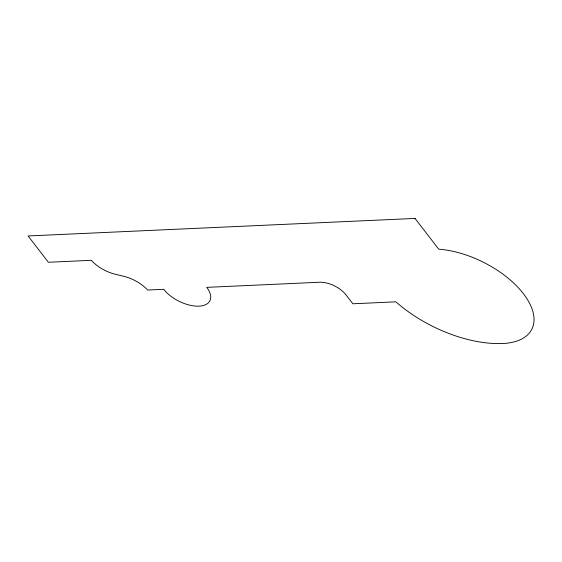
<?xml version="1.0" encoding="UTF-8"?>
<svg xmlns="http://www.w3.org/2000/svg" width="562" height="562" viewBox="0 0 562 562"><rect width="100%" height="100%" fill="white"/><g stroke="black" fill="none" stroke-linecap="round" stroke-linejoin="round"><path stroke-width="0.84" d="M415.044 218.428L28.1 235.956L48.367 262.264L91.36 260.318A27.074 14.064 26.7 0 0 115.182 274.221L123.788 276.314A27.489 14.282 26.7 0 1 147.623 290.034L163.746 289.304A27.622 14.352 26.7 0 0 198.962 306.149A27.622 14.352 26.7 0 0 206.739 287.358L319.595 282.243A20.717 10.762 26.7 0 1 346.009 294.874L352.873 303.782L395.866 301.836A96.186 49.969 26.7 0 0 497.792 343.572A73.222 38.04 26.7 0 0 527.233 299.195A73.222 38.04 26.7 0 0 438.739 249.191L415.044 218.428"/></g></svg>
